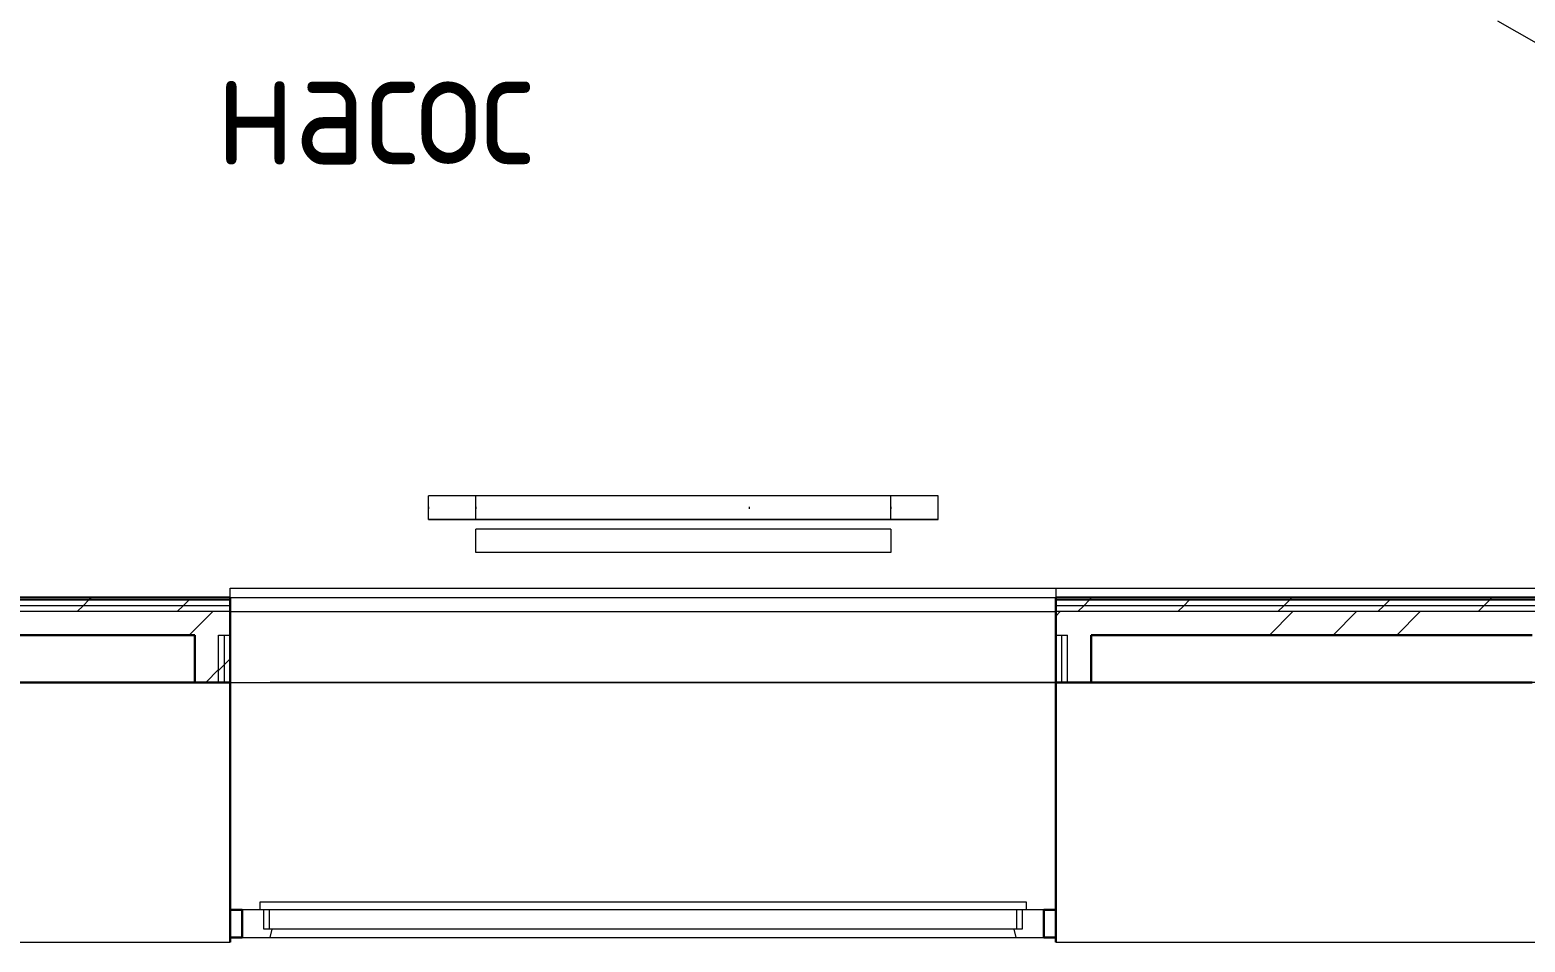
# Model space of a CAD drawing. Header units: millimetres. Extents: x -88595 to 880822, y -1054509 to -148035.
# Drawn here: x 436403 to 439573, y -247802 to -245870 of the extents above; entities that cross this region are included whole.
import ezdxf

# ---------------------------------------------------------------- set-up
doc = ezdxf.new("R2010")
doc.units = ezdxf.units.MM
doc.linetypes.add('ADSK_Линия сетки', pattern=[25, 20, -2.5, 0, -2.5])
doc.linetypes.add('ADSK_Сверху', pattern=[4.5, 3, -1.5])
for name, color, linetype, lineweight in [('_ Окна', 7, 'Continuous', 30), ('Аннотация', 7, 'Continuous', 20), ('Линии', 7, 'Continuous', 9), ('Оборудование', 7, 'Continuous', 18), ('Ограждение', 7, 'Continuous', 9), ('Окна', 7, 'Continuous', 9), ('Оси', 7, 'Continuous', 9), ('Стены внутренние', 7, 'Continuous', 18), ('Стены наружные', 7, 'Continuous', 18), ('Стены штриховка', 7, 'Continuous', 9)]:
    doc.layers.add(name, color=color, linetype=linetype, lineweight=lineweight)
doc.styles.add('$5$GOST Common', font='GOST_Common.ttf', dxfattribs={"width": 0.9, "height": 250})

# ---------------------------------------------------------------- blocks, each defined once
blk = doc.blocks.new('3 этаж')
at = {"layer": '_ Окна'}
for p, q in [((448733.9, 678691.9), (448708.9, 678691.9)), ((448733.9, 678633.9), (448733.9, 678691.9)), ((450458.9, 678691.9), (450433.9, 678691.9)), ((450433.9, 678691.9), (450433.9, 678633.9)), ((448708.9, 678633.9), (448733.9, 678633.9)), ((450433.9, 678633.9), (450458.9, 678633.9))]:
    blk.add_line(p, q, dxfattribs=at)
at = {"layer": '_ Окна', "lineweight": 18}
for p, q in [((448771.9, 678691.9), (448733.9, 678691.9)), ((448733.9, 678691.9), (448733.9, 678633.9)), ((448779.9, 678650.9), (448779.9, 678691.9)), ((450387.9, 678691.9), (450387.9, 678650.9)), ((450433.9, 678691.9), (450395.9, 678691.9)), ((450433.9, 678633.9), (450433.9, 678691.9)), ((448733.9, 678633.9), (448793.3, 678633.9)), ((448791.9, 678650.9), (448779.9, 678650.9)), ((448793.3, 678633.9), (448797.9, 678650.9)), ((450369.9, 678650.9), (450374.5, 678633.9)), ((450374.5, 678633.9), (450433.9, 678633.9)), ((450387.9, 678650.9), (450375.9, 678650.9))]:
    blk.add_line(p, q, dxfattribs=at)
at = {"layer": 'Линии', "linetype": 'ADSK_Сверху', "ltscale": 100}
blk.add_line((434203.9, 690398.9), (453848.9, 679173.9), dxfattribs=at)
at = {"layer": 'Ограждение'}
for p, q in [((449229.2, 679568.9), (449129.2, 679568.9)), ((449129.2, 679518.9), (449129.2, 679568.9)), ((449229.2, 679568.9), (449129.2, 679568.9)), ((449803.3, 679568.9), (449229.2, 679568.9)), ((449229.2, 679518.9), (449229.2, 679568.9)), ((449809.2, 679568.9), (449229.2, 679568.9)), ((450109.2, 679568.9), (449803.3, 679568.9)), ((450109.2, 679568.9), (449809.2, 679568.9)), ((450109.2, 679518.9), (450109.2, 679568.9)), ((450209.2, 679568.9), (450109.2, 679568.9)), ((450209.2, 679568.9), (450109.2, 679568.9)), ((450209.2, 679518.9), (450209.2, 679568.9)), ((449129.2, 679546.2), (449129.2, 679541.5)), ((449129.2, 679518.9), (449229.2, 679518.9)), ((449229.2, 679518.9), (449129.2, 679518.9)), ((449229.2, 679546.2), (449229.2, 679541.5)), ((449229.2, 679518.9), (449803.3, 679518.9)), ((449809.2, 679518.9), (449229.2, 679518.9)), ((449803.3, 679518.9), (450109.2, 679518.9)), ((450109.2, 679518.9), (449809.2, 679518.9)), ((450109.2, 679518.9), (450209.2, 679518.9)), ((450209.2, 679518.9), (450109.2, 679518.9)), ((450209.2, 679541.5), (450209.2, 679546.2)), ((449229.2, 679448.9), (449229.2, 679498.9)), ((449809.2, 679498.9), (449229.2, 679498.9)), ((450109.2, 679498.9), (449809.2, 679498.9)), ((450109.2, 679498.9), (450109.2, 679448.9)), ((449809.2, 679448.9), (449229.2, 679448.9)), ((450109.2, 679448.9), (449809.2, 679448.9)), ((448708.9, 679353.9), (448708.9, 679373.9)), ((448708.9, 679373.9), (453833.9, 679373.9)), ((448708.9, 679353.9), (448708.9, 679373.9)), ((448708.9, 679373.9), (450458.9, 679373.9)), ((450458.9, 679373.9), (450458.9, 679353.9))]:
    blk.add_line(p, q, dxfattribs=at)
at = {"layer": 'Ограждение', "flags": 128}
blk.add_lwpolyline([(450109.2, 679545.9), (450109.2, 679543.9), (450109.2, 679541.8)], dxfattribs=at)
at = {"layer": 'Ограждение'}
blk.add_open_spline([(449809.2, 679546.2), (449809.2, 679545.4), (449809.2, 679543.9), (449809.2, 679542.3), (449809.2, 679541.5)], degree=3, dxfattribs=at)
at = {"layer": 'Окна'}
for p, q in [((448771.9, 678708.9), (450395.9, 678708.9)), ((448771.9, 678691.9), (448771.9, 678708.9)), ((450395.9, 678708.9), (450395.9, 678691.9)), ((450395.9, 678691.9), (448771.9, 678691.9)), ((448791.9, 678650.9), (448791.9, 678691.9)), ((450375.9, 678691.9), (450375.9, 678650.9)), ((450375.9, 678650.9), (448791.9, 678650.9)), ((448793.3, 678633.9), (450374.5, 678633.9))]:
    blk.add_line(p, q, dxfattribs=at)
at = {"layer": 'Оси', "linetype": 'ADSK_Линия сетки', "ltscale": 100}
blk.add_line((460793.9, 679173.9), (389071.6, 679173.9), dxfattribs=at)
at = {"layer": 'Стены внутренние', "lineweight": 30}
for p, q in [((447743.9, 679173.9), (448633.9, 679173.9)), ((448708.9, 679173.9), (448708.9, 678623.9)), ((450458.9, 679173.9), (450458.9, 678623.9)), ((450533.9, 679173.9), (451468.9, 679173.9))]:
    blk.add_line(p, q, dxfattribs=at)
at = {"layer": 'Стены внутренние'}
for p, q in [((448708.9, 679173.9), (450458.9, 679173.9)), ((447668.9, 678623.9), (448708.9, 678623.9)), ((450458.9, 678623.9), (451543.9, 678623.9))]:
    blk.add_line(p, q, dxfattribs=at)
at = {"layer": 'Стены наружные', "lineweight": 30}
for p, q in [((447668.9, 679353.9), (448708.9, 679353.9)), ((448708.9, 679353.9), (448708.9, 679173.9)), ((450458.9, 679353.9), (451543.9, 679353.9)), ((450458.9, 679173.9), (450458.9, 679353.9)), ((447743.9, 679273.9), (448633.9, 679273.9)), ((448633.9, 679173.9), (448633.9, 679273.9)), ((450533.9, 679273.9), (451468.9, 679273.9)), ((450533.9, 679273.9), (450533.9, 679173.9)), ((448633.9, 679173.9), (448708.9, 679173.9)), ((450458.9, 679173.9), (450533.9, 679173.9))]:
    blk.add_line(p, q, dxfattribs=at)
at = {"layer": 'Стены наружные', "linetype": 'Continuous', "lineweight": 9}
for p, q in [((448384.3, 679323.9), (448396.8, 679336.4)), ((448396.8, 679336.4), (448409.3, 679348.9)), ((448409.3, 679348.9), (448414.3, 679353.9)), ((448596.4, 679323.9), (448608.9, 679336.4)), ((448608.9, 679336.4), (448621.4, 679348.9)), ((450505.6, 679323.9), (450518.1, 679336.4)), ((450518.1, 679336.4), (450530.6, 679348.9)), ((450530.6, 679348.9), (450535.6, 679353.9)), ((450717.7, 679323.9), (450730.2, 679336.4)), ((450730.2, 679336.4), (450742.7, 679348.9)), ((450929.8, 679323.9), (450942.3, 679336.4)), ((450942.3, 679336.4), (450954.8, 679348.9)), ((450954.8, 679348.9), (450959.8, 679353.9)), ((451142, 679323.9), (451154.5, 679336.4)), ((451154.5, 679336.4), (451167, 679348.9)), ((451354.1, 679323.9), (451366.6, 679336.4)), ((451366.6, 679336.4), (451379.1, 679348.9)), ((451379.1, 679348.9), (451384.1, 679353.9)), ((448621.8, 679273.9), (448671.8, 679323.9)), ((450458.9, 679314.4), (450468.3, 679323.9)), ((450911.8, 679273.9), (450961.8, 679323.9)), ((451046.7, 679273.9), (451096.7, 679323.9)), ((451181.7, 679273.9), (451231.7, 679323.9)), ((448656.8, 679173.9), (448683.9, 679201)), ((448683.9, 679199.2), (448696.4, 679211.7)), ((448696.4, 679211.7), (448708.9, 679224.2))]:
    blk.add_line(p, q, dxfattribs=at)
at = {"layer": 'Стены наружные'}
for p, q in [((448708.9, 679353.9), (450458.9, 679353.9)), ((448708.9, 679323.9), (450458.9, 679323.9))]:
    blk.add_line(p, q, dxfattribs=at)
at = {"layer": 'Стены штриховка'}
for p, q in [((447668.9, 679348.9), (448708.9, 679348.9)), ((448708.9, 679348.9), (447668.9, 679348.9)), ((448708.9, 679336.4), (447668.9, 679336.4)), ((450458.9, 679348.9), (451543.9, 679348.9)), ((451543.9, 679348.9), (450458.9, 679348.9)), ((451543.9, 679336.4), (450458.9, 679336.4)), ((448708.9, 679323.9), (447668.9, 679323.9)), ((451543.9, 679323.9), (450458.9, 679323.9)), ((448683.9, 679173.9), (448683.9, 679273.9)), ((448683.9, 679273.9), (448708.9, 679273.9)), ((448696.4, 679173.9), (448696.4, 679273.9)), ((450458.9, 679273.9), (450483.9, 679273.9)), ((450471.4, 679173.9), (450471.4, 679273.9)), ((450483.9, 679173.9), (450483.9, 679273.9))]:
    blk.add_line(p, q, dxfattribs=at)

msp = doc.modelspace()

# ---------------------------------------------------------------- block references
at = {"layer": 'Оборудование', "color": 5, "true_color": 0x0000ff}
msp.add_blockref('3 этаж', (-11880.6, -926425.8), dxfattribs=at)

# ---------------------------------------------------------------- texts
at = {"layer": 'Аннотация', "lineweight": 9, "insert": (436798.5, -245904.7), "char_height": 250, "width": 937.974, "attachment_point": 1, "style": '$5$GOST Common'}
msp.add_mtext('насос', dxfattribs=at)

doc.saveas('drawing.dxf')
